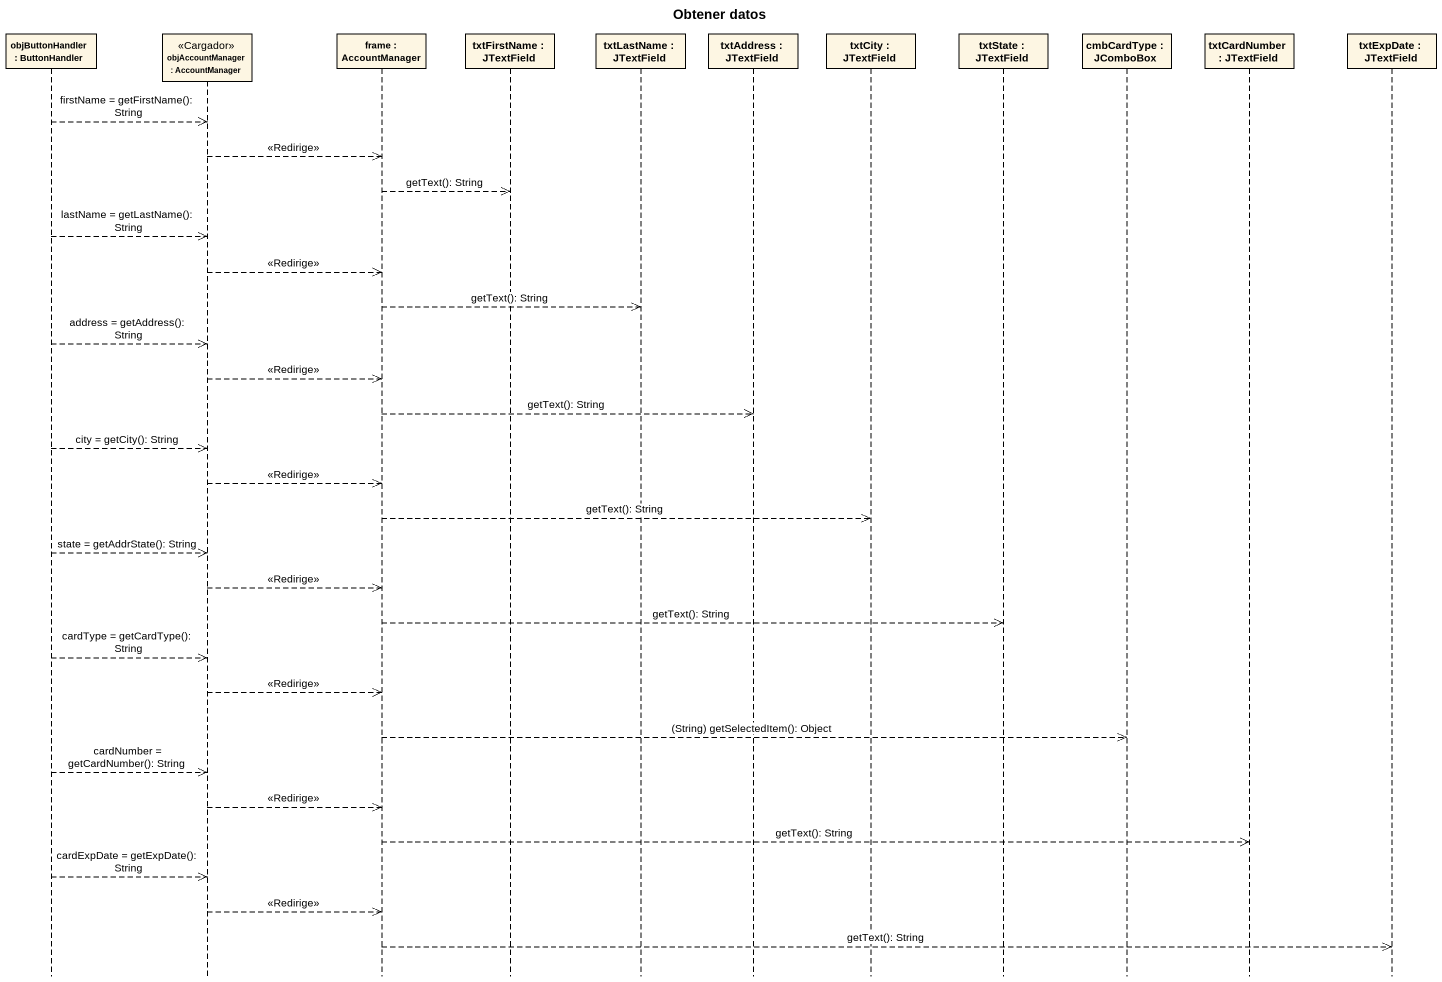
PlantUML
@startuml
title Obtener datos
hide footbox
participant "objButtonHandler : ButtonHandler" as objButtonHandler
participant "objAccountManager : AccountManager" as objAccountManager <<Cargador>>
participant "frame : AccountManager" as frame_
participant "txtFirstName : JTextField" as txtFirstName
participant "txtLastName : JTextField" as txtLastName
participant "txtAddress : JTextField" as txtAddress
participant "txtCity : JTextField" as txtCity
participant "txtState : JTextField" as txtState
participant "cmbCardType : JComboBox" as cmbCardType
participant "txtCardNumber : JTextField" as txtCardNumber
participant "txtExpDate : JTextField" as txtExpDate

objButtonHandler -->> objAccountManager : firstName = getFirstName(): String
objAccountManager -->> frame_ : <<Redirige>>
frame_ -->> txtFirstName : getText(): String
objButtonHandler -->> objAccountManager : lastName = getLastName(): String
objAccountManager -->> frame_ : <<Redirige>>
frame_ -->> txtLastName : getText(): String
objButtonHandler -->> objAccountManager : address = getAddress(): String
objAccountManager -->> frame_ : <<Redirige>>
frame_ -->> txtAddress : getText(): String
objButtonHandler -->> objAccountManager : city = getCity(): String
objAccountManager -->> frame_ : <<Redirige>>
frame_ -->> txtCity : getText(): String
objButtonHandler -->> objAccountManager : state = getAddrState(): String
objAccountManager -->> frame_ : <<Redirige>>
frame_ -->> txtState : getText(): String
objButtonHandler -->> objAccountManager : cardType = getCardType(): String
objAccountManager -->> frame_ : <<Redirige>>
frame_ -->> cmbCardType : (String) getSelectedItem(): Object
objButtonHandler -->> objAccountManager : cardNumber = getCardNumber(): String
objAccountManager -->> frame_ : <<Redirige>>
frame_ -->> txtCardNumber : getText(): String
objButtonHandler -->> objAccountManager : cardExpDate = getExpDate(): String
objAccountManager -->> frame_ : <<Redirige>>
frame_ -->> txtExpDate : getText(): String
@enduml
